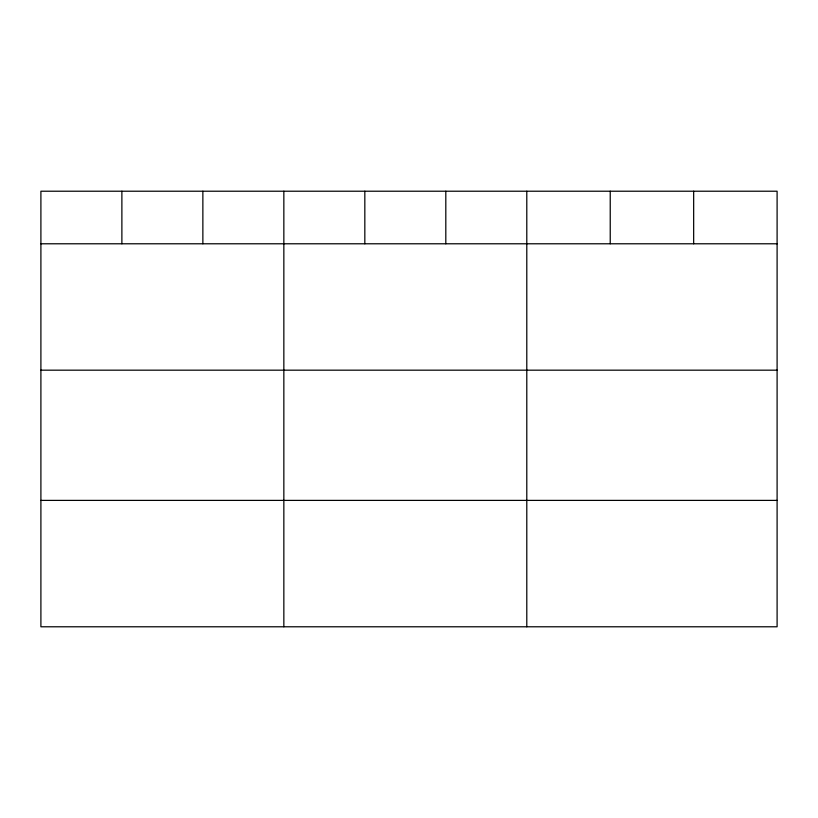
<?xml version="1.0" encoding="UTF-8"?>
<svg xmlns="http://www.w3.org/2000/svg" width="818" height="818" viewBox="0 0 818 818"><rect width="100%" height="100%" fill="white"/><g stroke="black" fill="none" stroke-linecap="round" stroke-linejoin="round"><path stroke-width="1.23" d="M777.1 243.784L777.1 626.782L40.9 626.782L40.9 191.218L777.1 191.218L777.1 243.784L40.9 243.784M40.9 370.176L777.1 370.176M40.9 500.391L777.1 500.391M693.664 191.218L693.664 243.784M610.228 191.218L610.228 243.784M526.792 191.218L526.792 626.782M445.81 191.218L445.81 243.784M364.828 191.218L364.828 243.784M283.846 191.218L283.846 626.782M202.864 191.218L202.864 243.784M121.882 191.218L121.882 243.784"/></g></svg>
